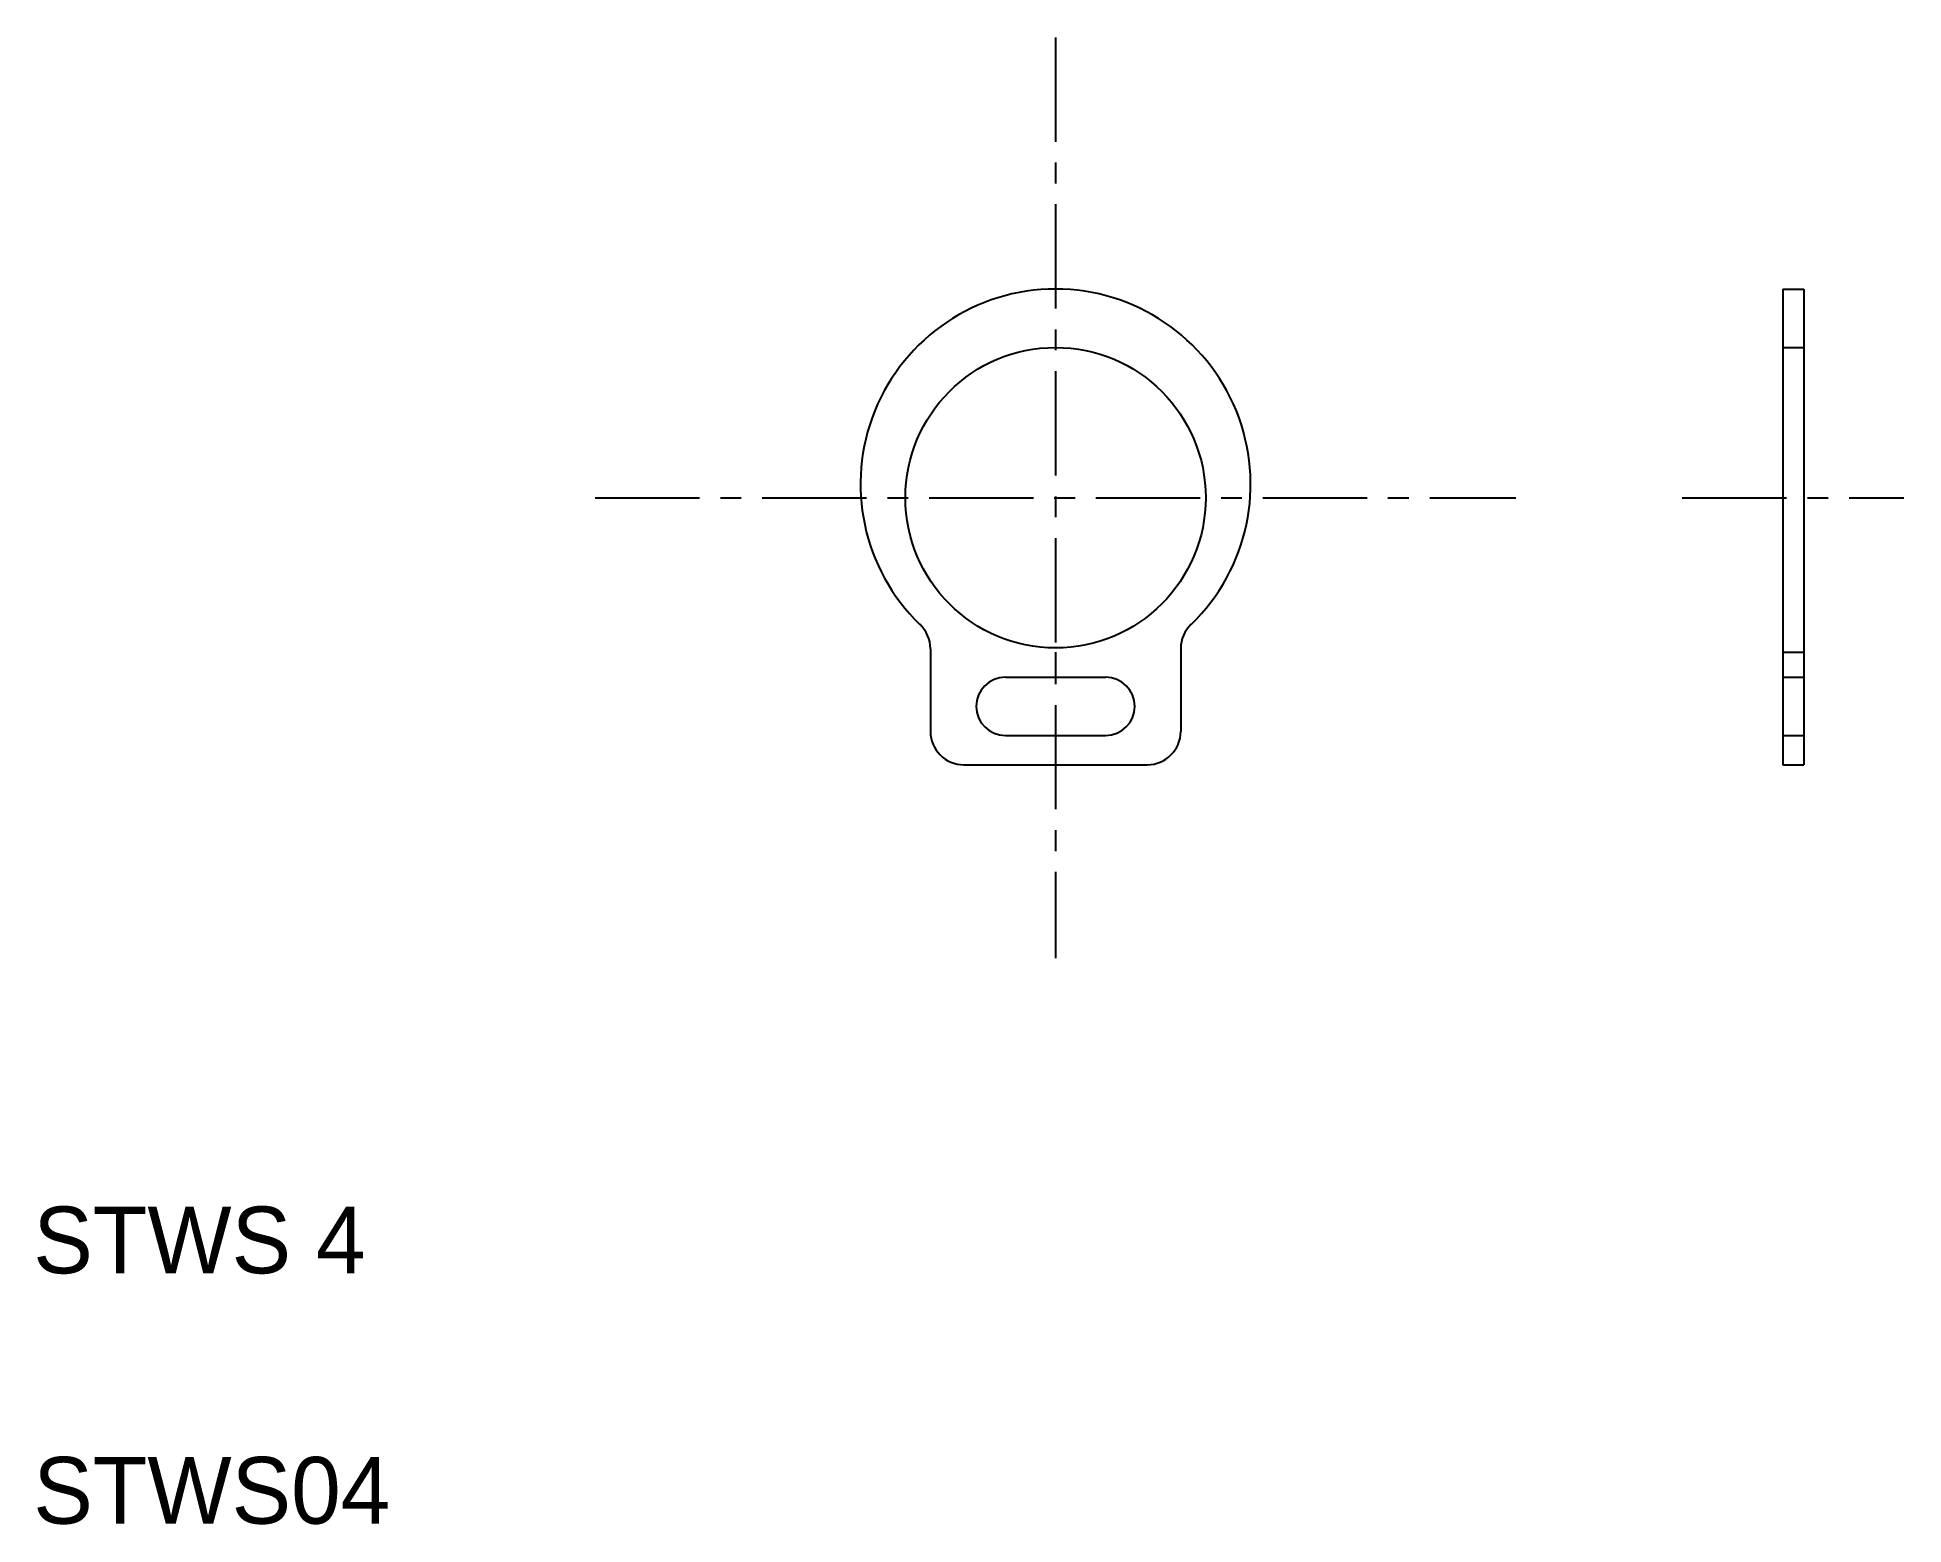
# Model space of a CAD drawing. Extents: x 2 to 24.4, y 2 to 19.8.
import ezdxf

# ---------------------------------------------------------------- set-up
doc = ezdxf.new("R2010")
doc.units = 0
doc.linetypes.add('CENTER', pattern=[2, 1.25, -0.25, 0.25, -0.25])
doc.linetypes.add('DASHED', pattern=[0.75, 0.5, -0.25])
doc.layers.get('0').update_dxf_attribs({"linetype": 'CONTINUOUS'})
doc.layers.add('CENTER', color=1, linetype='CENTER')

msp = doc.modelspace()

# ---------------------------------------------------------------- linework, layer by layer
at = {"color": 7, "linetype": 'CONTINUOUS'}
for p, q in [((22.969, 16.794), (22.969, 11.094)), ((22.969, 16.794), (23.219, 16.794)), ((23.219, 16.794), (23.219, 11.094)), ((12.752, 12.485), (12.752, 11.494)), ((14.252, 12.444), (14.252, 12.144)), ((15.752, 12.485), (15.752, 11.494)), ((13.652, 12.144), (14.852, 12.144)), ((15.752, 12.225), (15.752, 12.225)), ((15.752, 11.964), (15.752, 11.964)), ((13.652, 11.444), (14.852, 11.444)), ((14.252, 11.444), (14.252, 11.094)), ((13.152, 11.094), (15.352, 11.094)), ((22.969, 11.094), (23.219, 11.094))]:
    msp.add_line(p, q, dxfattribs=at)
at = {"color": 3, "linetype": 'DASHED'}
for p, q in [((22.969, 16.094), (23.219, 16.094)), ((22.969, 12.444), (23.219, 12.444)), ((22.969, 12.144), (23.219, 12.144)), ((22.969, 11.444), (23.219, 11.444))]:
    msp.add_line(p, q, dxfattribs=at)
at = {"color": 7, "linetype": 'CONTINUOUS'}
msp.add_circle((14.252, 14.294), 1.8, dxfattribs=at)
for centre, radius, start, end in [((14.252, 14.456), 2.338, 314.0855, 225.9145), ((12.352, 12.485), 0.4, 0, 46.8859), ((16.152, 12.485), 0.4, 133.1141, 180), ((13.652, 11.794), 0.35, 90, 270), ((14.852, 11.794), 0.35, 270, 90), ((13.152, 11.494), 0.4, 180, 270), ((15.352, 11.494), 0.4, 270, 0)]:
    msp.add_arc(centre, radius, start, end, dxfattribs=at)
at = {"layer": 'CENTER', "color": 1, "linetype": 'CENTER'}
for p, q in [((14.252, 19.81), (14.252, 8.778)), ((8.736, 14.294), (19.768, 14.294)), ((21.763, 14.294), (24.417, 14.294))]:
    msp.add_line(p, q, dxfattribs=at)

# ---------------------------------------------------------------- texts
at = {"color": 7, "linetype": 'CONTINUOUS'}
for s, p in [('STWS 4', (2, 5)), ('STWS04', (2, 2))]:
    msp.add_text(s, height=0.8, dxfattribs=at).set_placement(p)

doc.saveas('drawing.dxf')
